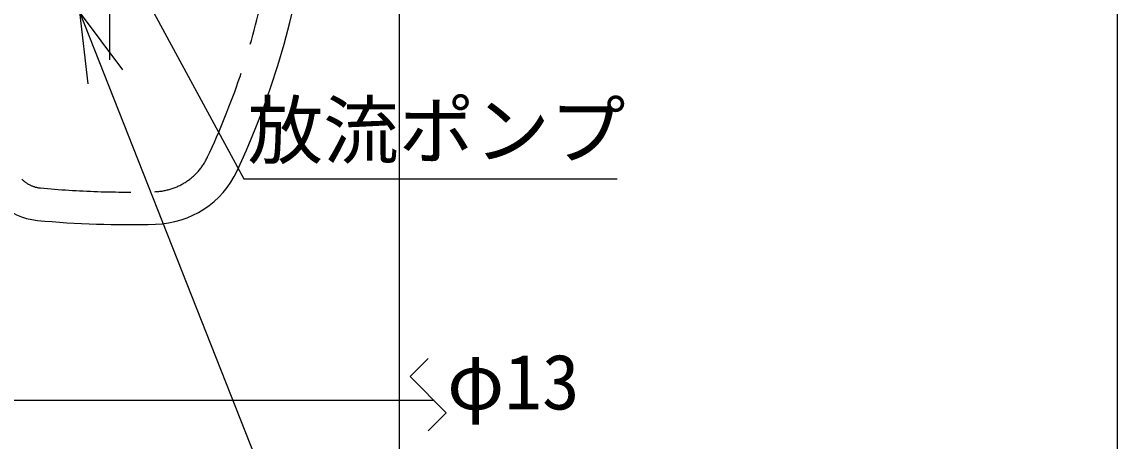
# Model space of a CAD drawing. Units: millimetres, scale not verified. Extents: x -14850 to 14850, y -10500 to 10500.
# Drawn here: x -6925 to -5110, y -446 to 249 of the extents above; entities that cross this region are included whole.
import ezdxf
from ezdxf.enums import TextEntityAlignment as Align

# ---------------------------------------------------------------- set-up
doc = ezdxf.new("R2010")
doc.units = ezdxf.units.MM
doc.header["$LTSCALE"] = 50
doc.linetypes.add('CHAIN1', pattern=[8, 5, -1, 1, -1])
doc.linetypes.add('DASHED3', pattern=[4, 3, -1])
for name, color, linetype, lineweight in [('0-0_空気管', 3, 'Continuous', 25), ('0-1_機器', 3, 'Continuous', 25), ('0-6_製作', 5, 'Continuous', 25)]:
    doc.layers.add(name, color=color, linetype=linetype, lineweight=lineweight)
doc.styles.add('ＭＳ ゴシック', font='')
doc.styles.get('ＭＳ ゴシック').set_extended_font_data('MS Gothic')

msp = doc.modelspace()

# ---------------------------------------------------------------- linework, layer by layer
at = {"layer": '0-0_空気管', "linetype": 'CHAIN1'}
msp.add_line((-6779.06, 185.89), (-6779.06, 965.46), dxfattribs=at)
at = {"layer": '0-0_空気管', "color": 7}
for p, q in [((-6281.46, -339.03), (-6251.46, -309.03)), ((-6221.46, -399.03), (-6281.46, -339.03)), ((-6251.46, -429.03), (-6221.46, -399.03))]:
    msp.add_line(p, q, dxfattribs=at)
at = {"layer": '0-0_空気管'}
for points in [[(-6757.66, 169.31), (-6829.06, 265.76), (-6815.45, 146.54)], [(-6829.06, 265.76), (-6328.86, -1003.35), (-5564.6, -1003.35)]]:
    msp.add_lwpolyline(points, dxfattribs=at)
at = {"layer": '0-0_空気管', "color": 6}
msp.add_lwpolyline([(-6241.68, -378.81), (-7612.56, -378.81), (-7612.56, 67.84)], dxfattribs=at)
at = {"layer": '0-0_空気管'}
for centre, radius, start, end in [((-7794.06, 576.84), 1354, 334.88078, 25.1192), ((-6707.55, 67.44), 154, 271.64621, 334.88078), ((-6889.34, 23.44), 104, 225, 264.6158), ((-6749.06, 1511.84), 1599, 264.6158, 271.64621)]:
    msp.add_arc(centre, radius, start, end, dxfattribs=at)
at = {"layer": '0-0_空気管', "linetype": 'DASHED3'}
for centre, radius, start, end in [((-7794.06, 576.84), 1300, 334.88078, 25.1192), ((-6707.55, 67.44), 100, 271.64621, 334.88078), ((-6889.34, 23.44), 50, 225, 264.6158), ((-6749.06, 1511.84), 1545, 264.6158, 271.64621)]:
    msp.add_arc(centre, radius, start, end, dxfattribs=at)
at = {"layer": '0-1_機器', "color": 2}
msp.add_line((-6299.06, -823.16), (-6299.06, 1976.84), dxfattribs=at)
at = {"layer": '0-1_機器'}
for p, q in [((-6761.07, 365.71), (-6557.17, -11.43)), ((-6557.17, -11.43), (-5938.52, -11.43))]:
    msp.add_line(p, q, dxfattribs=at)
at = {"layer": '0-6_製作', "color": 2}
msp.add_line((-5109.95, 1626.84), (-5109.95, -473.16), dxfattribs=at)

# ---------------------------------------------------------------- texts
at = {"layer": '0-0_空気管', "color": 4, "style": 'ＭＳ ゴシック'}
msp.add_text('φ13', height=91.79, dxfattribs=at).set_placement((-6220.23, -421.17), align=Align.BOTTOM_LEFT)
at = {"layer": '0-1_機器', "color": 4, "style": 'ＭＳ ゴシック'}
msp.add_text('放流ポンプ', height=91.79, dxfattribs=at).set_placement((-6550.62, -4.14), align=Align.BOTTOM_LEFT)

doc.saveas('drawing.dxf')
